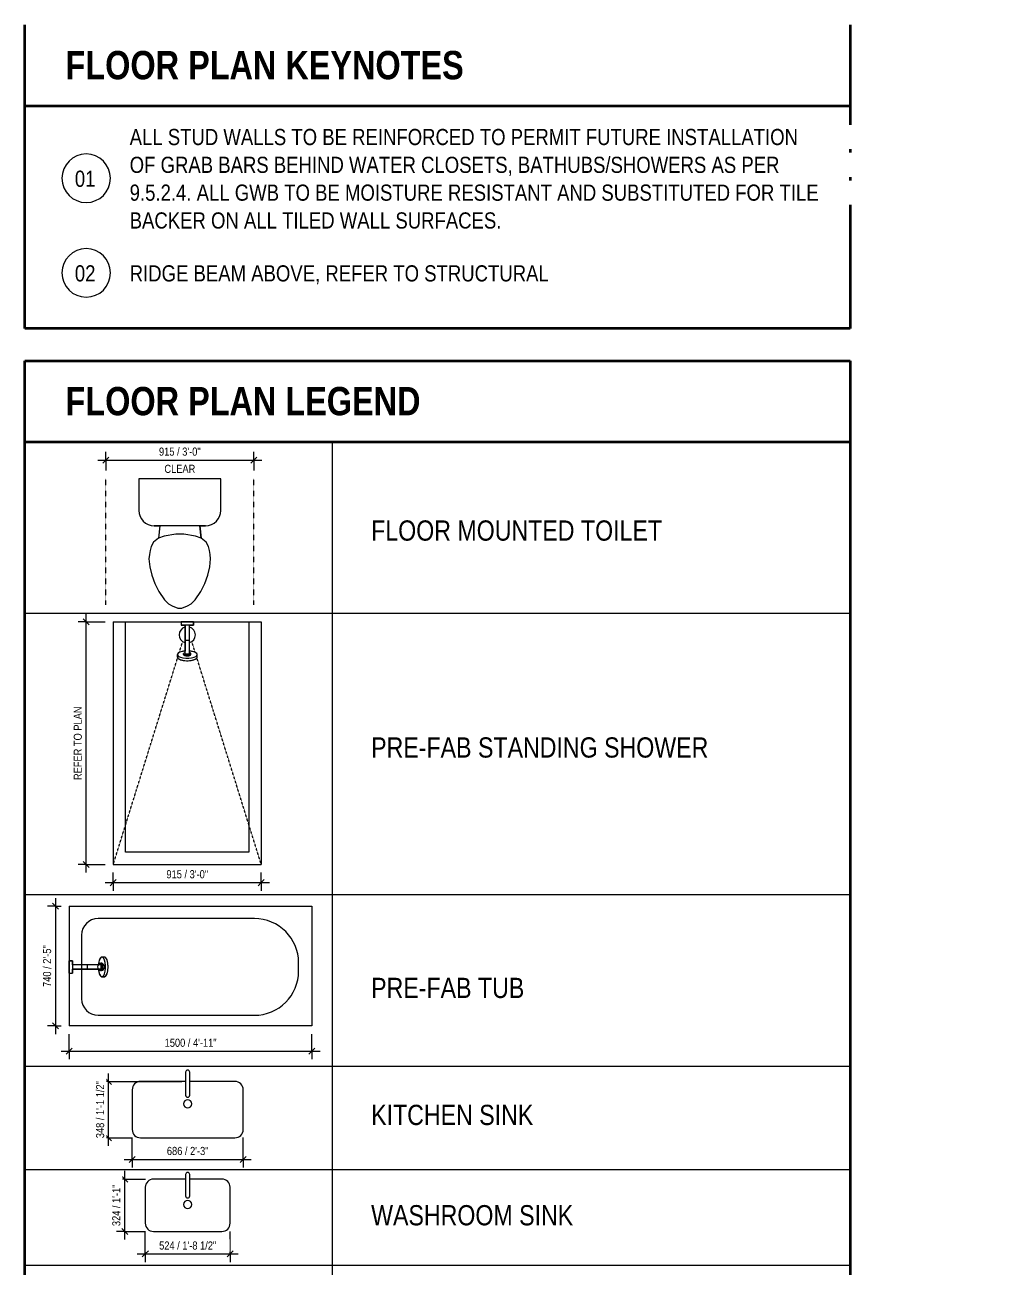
# Model space of a CAD drawing. Header units: millimetres. Extents: x -63583 to -8676, y -23737 to 12906.
# Drawn here: x -50537 to -44565, y -9580 to -1900 of the extents above; entities that cross this region are included whole.
import ezdxf

# ---------------------------------------------------------------- set-up
doc = ezdxf.new("R2010")
doc.units = ezdxf.units.MM
doc.linetypes.add('CMHC_Dash - Small', pattern=[2, 1, -1])
for name, color, linetype, lineweight in [('A-ANNO-DIMS', 7, 'Continuous', 9), ('A-ANNO-DIMS-50', 7, 'Continuous', 9), ('A-ANNO-NOTE', 7, 'Continuous', 18), ('A-WALL', 7, 'Continuous', 18), ('G-ANNO-TEXT', 7, 'Continuous', 9), ('P-SANR-FIXT', 7, 'Continuous', 18), ('P-SANR-FIXT-HDLN', 7, 'CMHC_Dash - Small', 18), ('Q-SPCQ', 7, 'Continuous', 18)]:
    doc.layers.add(name, color=color, linetype=linetype, lineweight=lineweight)
doc.layers.add('A-DETL', color=7, linetype='Continuous', lineweight=18, true_color=0x00a600)
doc.styles.add('Arial Narrow_1', font='ARIALN.TTF', dxfattribs={"height": 100})
doc.styles.add('Arial Narrow_4', font='ARIALN.TTF', dxfattribs={"height": 50})
doc.styles.add('Arial Narrow_5', font='ARIALN.TTF', dxfattribs={"height": 125})
doc.styles.add('Arial Narrow_B_1', font='ARIALNB.TTF', dxfattribs={"height": 175})
doc.dimstyles.new('CMHC_Standard__Small__1', dxfattribs={"dimscale": 304.8, "dimtxt": 51.171549, "dimasz": 0.123031, "dimexe": 0.164042, "dimexo": 0.164042, "dimgap": 0.04101, "dimtad": 1, "dimdec": 0, "dimzin": 0, "dimdsep": 46, "dimtxsty": 'Arial Narrow_4', "dimblk1": 'OBLIQUE', "dimblk2": 'OBLIQUE', "dimsah": 1, "dimcen": 0.09, "dimdle": 0.164042, "dimazin": 0, "dimtfac": 1, "dimtdec": 4, "dimtix": 1, "dimtmove": 0, "dimatfit": 3, "dimfxl": 1, "dimtvp": 1, "dimtfill": 1, "dimtolj": 1, "dimtzin": 0, "dimarcsym": 2})

# ---------------------------------------------------------------- blocks, each defined once
blk = doc.blocks.new('Family - ___-8411100-FLOOR PLANS - TYPICAL')
at = {"layer": 'P-SANR-FIXT'}
for p, q in [((13423.6, -4705.5), (13423.6, -4901.7)), ((13930.4, -4705.5), (13423.6, -4705.5)), ((13930.4, -4901.7), (13930.4, -4705.5)), ((13518.3, -4996.3), (13553.5, -4996.3)), ((13835.8, -4996.3), (13518.3, -4996.3)), ((13553.5, -4996.3), (13544.7, -5073.2)), ((13553.5, -4996.3), (13544.7, -5073.2)), ((13579.6, -5060.5), (13544.7, -5073.2)), ((13651.6, -5047.8), (13579.6, -5060.5)), ((13702.4, -5047.8), (13651.6, -5047.8)), ((13774.4, -5060.5), (13702.4, -5047.8)), ((13809.3, -5073.2), (13774.4, -5060.5)), ((13809.3, -5073.2), (13800.5, -4996.3)), ((13800.5, -4996.3), (13835.8, -4996.3)), ((13800.5, -4996.3), (13809.3, -5073.2)), ((13500, -5124), (13493.2, -5149.4)), ((13500, -5124), (13493.2, -5149.4)), ((13514.4, -5098.6), (13500, -5124)), ((13514.4, -5098.6), (13500, -5124)), ((13544.7, -5073.2), (13514.4, -5098.6)), ((13544.7, -5073.2), (13514.4, -5098.6)), ((13839.6, -5098.6), (13809.3, -5073.2)), ((13839.6, -5098.6), (13809.3, -5073.2)), ((13854, -5124), (13839.6, -5098.6)), ((13854, -5124), (13839.6, -5098.6)), ((13860.8, -5149.4), (13854, -5124)), ((13860.8, -5149.4), (13854, -5124)), ((13488.7, -5174.8), (13486.5, -5200.2)), ((13488.7, -5174.8), (13486.5, -5200.2)), ((13486.5, -5200.2), (13490.9, -5250.8)), ((13486.5, -5200.2), (13490.9, -5250.8)), ((13493.2, -5149.4), (13488.7, -5174.8)), ((13493.2, -5149.4), (13488.7, -5174.8)), ((13865.3, -5174.8), (13860.8, -5149.4)), ((13865.3, -5174.8), (13860.8, -5149.4)), ((13863.1, -5250.8), (13867.5, -5200.2)), ((13863.1, -5250.8), (13867.5, -5200.2)), ((13867.5, -5200.2), (13865.3, -5174.8)), ((13867.5, -5200.2), (13865.3, -5174.8)), ((13490.9, -5250.8), (13504.6, -5301.8)), ((13490.9, -5250.8), (13504.6, -5301.8)), ((13849.4, -5301.8), (13863.1, -5250.8)), ((13849.4, -5301.8), (13863.1, -5250.8)), ((13504.6, -5301.8), (13523.1, -5352.6)), ((13504.6, -5301.8), (13523.1, -5352.6)), ((13523.1, -5352.6), (13546.8, -5403.4)), ((13523.1, -5352.6), (13546.8, -5403.4)), ((13807.2, -5403.4), (13830.9, -5352.6)), ((13807.2, -5403.4), (13830.9, -5352.6)), ((13830.9, -5352.6), (13849.4, -5301.8)), ((13830.9, -5352.6), (13849.4, -5301.8)), ((13546.8, -5403.4), (13582, -5454.2)), ((13546.8, -5403.4), (13582, -5454.2)), ((13772, -5454.2), (13807.2, -5403.4)), ((13772, -5454.2), (13807.2, -5403.4)), ((13582, -5454.2), (13607.4, -5479.6)), ((13582, -5454.2), (13607.4, -5479.6)), ((13607.4, -5479.6), (13629.4, -5492.3)), ((13607.4, -5479.6), (13629.4, -5492.3)), ((13629.4, -5492.3), (13664.3, -5505)), ((13629.4, -5492.3), (13664.3, -5505)), ((13664.3, -5505), (13689.7, -5505)), ((13664.3, -5505), (13689.7, -5505)), ((13689.7, -5505), (13724.6, -5492.3)), ((13689.7, -5505), (13724.6, -5492.3)), ((13724.6, -5492.3), (13746.6, -5479.6)), ((13724.6, -5492.3), (13746.6, -5479.6)), ((13746.6, -5479.6), (13772, -5454.2)), ((13746.6, -5479.6), (13772, -5454.2))]:
    blk.add_line(p, q, dxfattribs=at)
for centre, start, end in [((13518.3, -4901.7), 180, 270), ((13518.3, -4901.7), 180, 270), ((13835.8, -4901.7), 270, 360), ((13835.8, -4901.7), 270, 0)]:
    blk.add_arc(centre, 94.6, start, end, dxfattribs=at)
blk = doc.blocks.new('Family - ___-8411103-FLOOR PLANS - TYPICAL')
at = {"layer": 'P-SANR-FIXT'}
for p, q in [((13265.4, -5590.9), (13265.4, -7090.9)), ((13265.4, -5590.9), (13685, -5590.9)), ((13341.4, -7014.9), (13341.4, -5590.9)), ((13760.8, -5590.9), (13685, -5590.9)), ((13685, -5590.9), (13685, -5610.6)), ((13685, -5590.9), (13760.8, -5590.9)), ((13685, -5590.9), (13685, -5610.6)), ((13760.8, -5610.6), (13760.8, -5590.9)), ((13760.8, -5590.9), (13760.8, -5610.6)), ((13760.8, -5590.9), (14180.4, -5590.9)), ((14104.4, -5590.9), (14104.4, -7014.9)), ((14180.4, -5590.9), (14180.4, -7090.9)), ((13685, -5610.6), (13709.3, -5610.6)), ((13760.8, -5610.6), (13685, -5610.6)), ((13709.3, -5610.6), (13709.3, -5770.8)), ((13709.3, -5785.4), (13709.3, -5610.6)), ((13736.6, -5770.8), (13736.6, -5610.6)), ((13736.6, -5610.6), (13760.8, -5610.6)), ((13736.6, -5785.4), (13736.6, -5610.6)), ((13662.2, -5793), (13662.2, -5808.1)), ((13662.2, -5808.1), (13662.2, -5793)), ((13700.2, -5793), (13700.2, -5785.4)), ((13745.7, -5793), (13745.7, -5785.4)), ((13783.6, -5808.1), (13783.6, -5793)), ((13783.6, -5808.1), (13783.6, -5793)), ((14104.4, -7014.9), (13341.4, -7014.9))]:
    blk.add_line(p, q, dxfattribs=at)
for centre, radius, start, end in [((13722.9, -5670.9), 50, 106.53098, 253.46902), ((13722.9, -5670.9), 50, 0, 73.80715), ((13722.9, -5670.9), 50, 286.19285, 0), ((13722.9, -5645.4), 58.2, 256.42071, 283.57929), ((13722.9, -5757.7), 30.9, 243.74158, 296.25842)]:
    blk.add_arc(centre, radius, start, end, dxfattribs=at)
for centre, major_axis, ratio, start_param, end_param in [((13722.9, -5793), (60.7, 0), 0.375, 1.797739, 5.47109), ((13722.9, -5808.1), (-60.7, 0), 0.375, 0, 3.141593), ((13722.9, -5785.4), (22.8, 0), 0.333333, 2.214297, 7.210481), ((13722.9, -5793), (22.8, 0), 0.333333, 3.141593, 6.283185), ((13722.9, -5793), (60.7, 0), 0.375, 5.47109, 7.627039)]:
    blk.add_ellipse(centre, major_axis=major_axis, ratio=ratio, start_param=start_param, end_param=end_param, dxfattribs=at)
for points, knots in [([(13709.3, -5770.8), (13705.9, -5771.1), (13699.5, -5771.9), (13687.3, -5774.2), (13674.5, -5778.5), (13666.2, -5784.2), (13662.8, -5789.1), (13662.2, -5791.7), (13662.2, -5793)], [0, 0, 0, 0, 0.125, 0.25, 0.5, 0.75, 0.875, 1, 1, 1, 1]), ([(13662.2, -5808.1), (13662.2, -5809.4), (13662.8, -5811.9), (13665.3, -5815.6), (13669.3, -5819), (13676.6, -5823.2), (13689.1, -5827.5), (13707.7, -5830.6), (13728, -5831.2), (13747.7, -5829.4), (13766.2, -5824.8), (13777.6, -5818.9), (13782.7, -5812.8), (13783.6, -5809.7), (13783.6, -5808.1)], [0, 0, 0, 0, 0.052632, 0.105263, 0.157895, 0.210526, 0.315789, 0.421053, 0.526316, 0.631579, 0.736842, 0.868421, 0.934211, 1, 1, 1, 1]), ([(13783.6, -5793), (13783.6, -5791.7), (13783, -5789.1), (13780.5, -5785.4), (13776.3, -5781.9), (13768.7, -5777.7), (13758.5, -5774.2), (13746.4, -5771.9), (13739.9, -5771.1), (13736.6, -5770.8)], [0, 0, 0, 0, 0.125, 0.25, 0.375, 0.5, 0.75, 0.875, 1, 1, 1, 1])]:
    blk.add_open_spline(points, degree=3, knots=knots, dxfattribs=at)
at = {"layer": 'P-SANR-FIXT-HDLN'}
for p, q in [((13673.7, -5779.7), (13694.8, -5712.2)), ((13772.1, -5779.7), (13751, -5712.2)), ((13265.4, -7090.9), (13663.5, -5812.6)), ((14180.4, -7090.9), (13782.3, -5812.6)), ((14180.4, -6226.9), (14180.4, -7090.9))]:
    blk.add_line(p, q, dxfattribs=at)
blk = doc.blocks.new('Family - ___-8411109-FLOOR PLANS - TYPICAL')
at = {"layer": 'P-SANR-FIXT'}
for p, q in [((12993.6, -7348.7), (14493.6, -7348.7)), ((14138, -7424.9), (13171.4, -7424.9)), ((13069.8, -7526.5), (13069.8, -7920.9)), ((13210.9, -7663), (13195.7, -7663)), ((13210.9, -7663), (13195.7, -7663)), ((13013.3, -7685.8), (12993.6, -7685.8)), ((12993.6, -7685.8), (12993.6, -7761.6)), ((12993.6, -7761.6), (12993.6, -7685.8)), ((12993.6, -7685.8), (13013.3, -7685.8)), ((13013.3, -7710), (13013.3, -7685.8)), ((13013.3, -7685.8), (13013.3, -7761.6)), ((13173.5, -7710), (13013.3, -7710)), ((13188.1, -7710), (13013.3, -7710)), ((13013.3, -7761.6), (13013.3, -7737.3)), ((13013.3, -7737.3), (13173.5, -7737.3)), ((13188.1, -7737.3), (13013.3, -7737.3)), ((13195.7, -7700.9), (13188.1, -7700.9)), ((13195.7, -7746.4), (13188.1, -7746.4)), ((14411.4, -7749.1), (14411.4, -7698.3)), ((12993.6, -7761.6), (13013.3, -7761.6)), ((12993.6, -7761.6), (13013.3, -7761.6)), ((13195.7, -7784.4), (13210.9, -7784.4)), ((13210.9, -7784.4), (13195.7, -7784.4)), ((13171.4, -8022.5), (14138, -8022.5))]:
    blk.add_line(p, q, dxfattribs=at)
for centre, radius, start, end in [((13171.4, -7526.5), 101.6, 90, 180), ((14138, -7698.3), 273.4, 0, 90), ((13048.1, -7723.7), 58.2, 346.42071, 13.57929), ((13190.6, -7723.7), 22.2, 90, 270), ((13160.4, -7723.7), 30.9, 333.74158, 26.25842), ((13190.6, -7723.7), 22.2, 270, 90), ((14138, -7749.1), 273.4, 270, 0), ((13171.4, -7920.9), 101.6, 180, 270)]:
    blk.add_arc(centre, radius, start, end, dxfattribs=at)
for centre, major_axis, ratio, start_param, end_param in [((13195.7, -7723.7), (0, 60.7), 0.375, 5.47109, 7.627039), ((13210.9, -7723.7), (0, 60.7), 0.375, 3.141593, 6.283185), ((13195.7, -7723.7), (0, 60.7), 0.375, 1.797739, 5.47109), ((13188.1, -7723.7), (0, 22.8), 0.333333, 2.214297, 7.210481), ((13195.7, -7723.7), (0, 22.8), 0.333333, 3.141593, 6.283185)]:
    blk.add_ellipse(centre, major_axis=major_axis, ratio=ratio, start_param=start_param, end_param=end_param, dxfattribs=at)
for points, knots in [([(13195.7, -7663), (13194.4, -7663), (13191.9, -7663.6), (13188.1, -7666.1), (13184.6, -7670.3), (13180.4, -7677.9), (13176.9, -7688.1), (13174.6, -7700.2), (13173.8, -7706.7), (13173.5, -7710)], [0, 0, 0, 0, 0.125, 0.25, 0.375, 0.5, 0.75, 0.875, 1, 1, 1, 1]), ([(13210.9, -7784.4), (13212.1, -7784.4), (13214.6, -7783.8), (13218.3, -7781.3), (13221.7, -7777.3), (13226, -7770), (13230.3, -7757.5), (13233.3, -7738.9), (13234, -7718.6), (13232.1, -7698.9), (13227.6, -7680.4), (13221.6, -7669), (13215.5, -7663.9), (13212.4, -7663), (13210.9, -7663)], [0, 0, 0, 0, 0.052632, 0.105263, 0.157895, 0.210526, 0.315789, 0.421053, 0.526316, 0.631579, 0.736842, 0.868421, 0.934211, 1, 1, 1, 1]), ([(13173.5, -7737.3), (13173.8, -7740.7), (13174.6, -7747.1), (13176.9, -7759.3), (13181.3, -7772.1), (13186.9, -7780.4), (13191.9, -7783.8), (13194.4, -7784.4), (13195.7, -7784.4)], [0, 0, 0, 0, 0.125, 0.25, 0.5, 0.75, 0.875, 1, 1, 1, 1])]:
    blk.add_open_spline(points, degree=3, knots=knots, dxfattribs=at)
blk = doc.blocks.new('Family - ___-8411124-FLOOR PLANS - TYPICAL')
at = {"layer": 'P-SANR-FIXT'}
for p, q in [((13713, -8431.9), (13433.5, -8431.9)), ((13713, -8374.7), (13713, -8516.8)), ((13738.4, -8516.8), (13738.4, -8374.7)), ((14017.9, -8431.9), (13738.4, -8431.9)), ((13382.7, -8482.7), (13382.7, -8729.1)), ((14068.7, -8729.1), (14068.7, -8482.7)), ((13433.5, -8779.9), (14017.9, -8779.9))]:
    blk.add_line(p, q, dxfattribs=at)
for centre, radius, start, end in [((13725.7, -8374.7), 12.7, 0, 180), ((13433.5, -8482.7), 50.8, 90, 180), ((14017.9, -8482.7), 50.8, 0, 90), ((13725.7, -8516.8), 12.7, 180, 0), ((13725.7, -8569.9), 25.4, 0, 180), ((13725.7, -8569.9), 25.4, 180, 360), ((13433.5, -8729.1), 50.8, 180, 270), ((14017.9, -8729.1), 50.8, 270, 0)]:
    blk.add_arc(centre, radius, start, end, dxfattribs=at)
blk = doc.blocks.new('Family - ___-8411128-FLOOR PLANS - TYPICAL')
at = {"layer": 'Q-SPCQ'}
for p, q in [((13713, -9035.3), (13514.5, -9035.3)), ((13713, -9035.3), (13514.5, -9035.3)), ((13713, -9007.3), (13713, -9139.3)), ((13738.4, -9139.3), (13738.4, -9007.3)), ((13936.9, -9035.3), (13738.4, -9035.3)), ((13936.9, -9035.3), (13738.4, -9035.3)), ((13463.7, -9086.1), (13463.7, -9308.5)), ((13463.7, -9086.1), (13463.7, -9308.5)), ((13987.7, -9308.5), (13987.7, -9086.1)), ((13987.7, -9308.5), (13987.7, -9086.1)), ((13514.5, -9359.3), (13936.9, -9359.3)), ((13514.5, -9359.3), (13936.9, -9359.3))]:
    blk.add_line(p, q, dxfattribs=at)
for centre, radius, start, end in [((13514.5, -9086.1), 50.8, 90, 180), ((13514.5, -9086.1), 50.8, 90, 180), ((13725.7, -9007.3), 12.7, 0, 180), ((13936.9, -9086.1), 50.8, 0, 90), ((13936.9, -9086.1), 50.8, 0, 90), ((13725.7, -9139.3), 12.7, 180, 360), ((13725.7, -9192.5), 25.4, 0, 180), ((13725.7, -9192.5), 25.4, 180, 0), ((13514.5, -9308.5), 50.8, 180, 270), ((13514.5, -9308.5), 50.8, 180, 270), ((13936.9, -9308.5), 50.8, 270, 0), ((13936.9, -9308.5), 50.8, 270, 0)]:
    blk.add_arc(centre, radius, start, end, dxfattribs=at)
blk = doc.blocks.new('CMHC_Note - Keynote_ Floor Plan - 01-6969146-FLOOR PLANS - TYPICAL')
at = {"layer": 'A-ANNO-NOTE', "lineweight": 9}
for start, end in [(0, 180), (180, 360)]:
    blk.add_arc((13098.4, -2848.1), 150, start, end, dxfattribs=at)
blk = doc.blocks.new('DIMBLOCK56-FLOOR PLANS - TYPICAL')
at = {"layer": 'A-ANNO-DIMS-50', "transparency": 16777216}
for p, q in [((-50087.1, -4590.3), (-49072.1, -4590.3)), ((-50037.1, -4590.3), (-50055.9, -4609)), ((-50037.1, -4590.3), (-50037.1, -4540.3)), ((-50037.1, -4590.3), (-50018.4, -4571.5)), ((-50037.1, -4590.3), (-50037.1, -4655.5)), ((-49122.1, -4590.3), (-49140.9, -4609)), ((-49122.1, -4590.3), (-49122.1, -4540.3)), ((-49122.1, -4590.3), (-49103.4, -4571.5)), ((-49122.1, -4590.3), (-49122.1, -4655.5))]:
    blk.add_line(p, q, dxfattribs=at)
at = {"layer": 'A-ANNO-DIMS-50', "color": 0, "transparency": 16777216, "insert": (-49675, -4619.4), "char_height": 50, "width": 229.054, "attachment_point": 1, "line_spacing_factor": 0.974696, "style": 'Arial Narrow_4', "bg_fill": 3, "box_fill_scale": 1.25, "bg_fill_color": 256, "bg_fill_true_color": 13158600, "bg_fill_transparency": 0}
blk.add_mtext('CLEAR', dxfattribs=at)
at = {"layer": 'A-ANNO-DIMS-50', "color": 0, "transparency": 16777216, "insert": (-49708.3, -4513.1), "char_height": 50, "width": 308.979, "attachment_point": 1, "line_spacing_factor": 0.974696, "style": 'Arial Narrow_4', "bg_fill": 3, "box_fill_scale": 1.25, "bg_fill_color": 256, "bg_fill_true_color": 13158600, "bg_fill_transparency": 0}
blk.add_mtext('915 / 3\'-0"', dxfattribs=at)
blk = doc.blocks.new('_Oblique')
at = {"color": 0, "linetype": 'ByBlock', "lineweight": -2}
blk.add_line((-0.5, -0.5), (0.5, 0.5), dxfattribs=at)
blk = doc.blocks.new('DIMBLOCK57-FLOOR PLANS - TYPICAL')
at = {"layer": 'A-ANNO-DIMS-50', "transparency": 16777216}
for p, q in [((-49991.2, -7202.8), (-49991.2, -7140.9)), ((-49076.2, -7202.8), (-49076.2, -7140.9)), ((-50041.2, -7202.8), (-49026.2, -7202.8)), ((-49991.2, -7202.8), (-50010, -7221.6)), ((-49991.2, -7202.8), (-49972.5, -7184.1)), ((-49991.2, -7202.8), (-49991.2, -7252.8)), ((-49076.2, -7202.8), (-49095, -7221.6)), ((-49076.2, -7202.8), (-49057.5, -7184.1)), ((-49076.2, -7202.8), (-49076.2, -7252.8))]:
    blk.add_line(p, q, dxfattribs=at)
at = {"layer": 'A-ANNO-DIMS-50', "color": 0, "transparency": 16777216, "insert": (-49662.4, -7125.7), "char_height": 50, "width": 308.979, "attachment_point": 1, "line_spacing_factor": 0.974696, "style": 'Arial Narrow_4', "bg_fill": 3, "box_fill_scale": 1.25, "bg_fill_color": 256, "bg_fill_true_color": 13158600, "bg_fill_transparency": 0}
blk.add_mtext('915 / 3\'-0"', dxfattribs=at)
blk = doc.blocks.new('DIMBLOCK58-FLOOR PLANS - TYPICAL')
at = {"layer": 'A-ANNO-DIMS-50', "transparency": 16777216}
for p, q in [((-50158.4, -5590.9), (-50208.4, -5590.9)), ((-50158.4, -5590.9), (-50177.1, -5572.1)), ((-50158.4, -7140.9), (-50158.4, -5540.9)), ((-50158.4, -5590.9), (-50139.6, -5609.6)), ((-50158.4, -5590.9), (-50041.2, -5590.9)), ((-50158.4, -7090.9), (-50208.4, -7090.9)), ((-50158.4, -7090.9), (-50177.1, -7072.1)), ((-50158.4, -7090.9), (-50139.6, -7109.6)), ((-50158.4, -7090.9), (-50041.2, -7090.9))]:
    blk.add_line(p, q, dxfattribs=at)
at = {"layer": 'A-ANNO-DIMS-50', "color": 0, "transparency": 16777216, "insert": (-50235.5, -6568.7), "char_height": 50, "width": 546.805, "attachment_point": 1, "rotation": 90, "line_spacing_factor": 0.974696, "style": 'Arial Narrow_4', "bg_fill": 3, "box_fill_scale": 1.25, "bg_fill_color": 256, "bg_fill_true_color": 13158600, "bg_fill_transparency": 0}
blk.add_mtext('REFER TO PLAN', dxfattribs=at)
blk = doc.blocks.new('DIMBLOCK59-FLOOR PLANS - TYPICAL')
at = {"layer": 'A-ANNO-DIMS-50', "transparency": 16777216}
for p, q in [((-50263, -8244.5), (-50263, -8138.7)), ((-48763, -8244.5), (-48763, -8138.7)), ((-50313, -8244.5), (-48713, -8244.5)), ((-50263, -8244.5), (-50281.8, -8263.3)), ((-50263, -8244.5), (-50244.3, -8225.8)), ((-50263, -8244.5), (-50263, -8294.5)), ((-48763, -8244.5), (-48781.8, -8263.3)), ((-48763, -8244.5), (-48744.3, -8225.8)), ((-48763, -8244.5), (-48763, -8294.5))]:
    blk.add_line(p, q, dxfattribs=at)
at = {"layer": 'A-ANNO-DIMS-50', "color": 0, "transparency": 16777216, "insert": (-49673.4, -8167.4), "char_height": 50, "width": 385.005, "attachment_point": 1, "line_spacing_factor": 0.974696, "style": 'Arial Narrow_4', "bg_fill": 3, "box_fill_scale": 1.25, "bg_fill_color": 256, "bg_fill_true_color": 13158600, "bg_fill_transparency": 0}
blk.add_mtext('1500 / 4\'-11"', dxfattribs=at)
blk = doc.blocks.new('DIMBLOCK60-FLOOR PLANS - TYPICAL')
at = {"layer": 'A-ANNO-DIMS-50', "transparency": 16777216}
for p, q in [((-50348.1, -7348.7), (-50398.1, -7348.7)), ((-50348.1, -7348.7), (-50366.9, -7329.9)), ((-50348.1, -7298.7), (-50348.1, -8138.7)), ((-50348.1, -7348.7), (-50329.4, -7367.4)), ((-50348.1, -7348.7), (-50313, -7348.7)), ((-50348.1, -8088.7), (-50398.1, -8088.7)), ((-50348.1, -8088.7), (-50366.9, -8069.9)), ((-50348.1, -8088.7), (-50329.4, -8107.4)), ((-50348.1, -8088.7), (-50313, -8088.7))]:
    blk.add_line(p, q, dxfattribs=at)
at = {"layer": 'A-ANNO-DIMS-50', "color": 0, "transparency": 16777216, "insert": (-50425.2, -7847.4), "char_height": 50, "width": 308.979, "attachment_point": 1, "rotation": 90, "line_spacing_factor": 0.974696, "style": 'Arial Narrow_4', "bg_fill": 3, "box_fill_scale": 1.25, "bg_fill_color": 256, "bg_fill_true_color": 13158600, "bg_fill_transparency": 0}
blk.add_mtext('740 / 2\'-5"', dxfattribs=at)
blk = doc.blocks.new('DIMBLOCK61-FLOOR PLANS - TYPICAL')
at = {"layer": 'A-ANNO-DIMS-50', "transparency": 16777216}
for p, q in [((-49873.9, -8913.6), (-49873.9, -8779.1)), ((-49187.9, -8913.6), (-49187.9, -8779.1)), ((-49873.9, -8913.6), (-49855.1, -8894.8)), ((-49187.9, -8913.6), (-49169.1, -8894.8)), ((-49923.9, -8913.6), (-49137.9, -8913.6)), ((-49873.9, -8913.6), (-49892.6, -8932.3)), ((-49873.9, -8913.6), (-49873.9, -8963.6)), ((-49187.9, -8913.6), (-49206.6, -8932.3)), ((-49187.9, -8913.6), (-49187.9, -8963.6))]:
    blk.add_line(p, q, dxfattribs=at)
at = {"layer": 'A-ANNO-DIMS-50', "color": 0, "transparency": 16777216, "insert": (-49659.6, -8836.5), "char_height": 50, "width": 308.979, "attachment_point": 1, "line_spacing_factor": 0.974696, "style": 'Arial Narrow_4', "bg_fill": 3, "box_fill_scale": 1.25, "bg_fill_color": 256, "bg_fill_true_color": 13158600, "bg_fill_transparency": 0}
blk.add_mtext('686 / 2\'-3"', dxfattribs=at)
blk = doc.blocks.new('DIMBLOCK62-FLOOR PLANS - TYPICAL')
at = {"layer": 'A-ANNO-DIMS-50', "transparency": 16777216}
for p, q in [((-50020.2, -8431.9), (-50070.2, -8431.9)), ((-50020.2, -8431.9), (-50038.9, -8413.1)), ((-50020.2, -8829.9), (-50020.2, -8381.9)), ((-50020.2, -8431.9), (-50001.4, -8450.6)), ((-50020.2, -8431.9), (-49568.2, -8431.9)), ((-50020.2, -8779.9), (-50070.2, -8779.9)), ((-50020.2, -8779.9), (-50038.9, -8761.1)), ((-50020.2, -8779.9), (-50001.4, -8798.6)), ((-50020.2, -8779.9), (-49873.1, -8779.9))]:
    blk.add_line(p, q, dxfattribs=at)
at = {"layer": 'A-ANNO-DIMS-50', "color": 0, "transparency": 16777216, "insert": (-50097.3, -8782.6), "char_height": 50, "width": 423.993, "attachment_point": 1, "rotation": 90, "line_spacing_factor": 0.974696, "style": 'Arial Narrow_4', "bg_fill": 3, "box_fill_scale": 1.25, "bg_fill_color": 256, "bg_fill_true_color": 13158600, "bg_fill_transparency": 0}
blk.add_mtext('348 / 1\'-1 1/2"', dxfattribs=at)
blk = doc.blocks.new('DIMBLOCK63-FLOOR PLANS - TYPICAL')
at = {"layer": 'A-ANNO-DIMS-50', "transparency": 16777216}
for p, q in [((-49792.9, -9498.2), (-49792.9, -9358.5)), ((-49268.9, -9498.2), (-49268.9, -9358.5)), ((-49842.9, -9498.2), (-49218.9, -9498.2)), ((-49792.9, -9498.2), (-49811.6, -9517)), ((-49792.9, -9498.2), (-49774.1, -9479.5)), ((-49792.9, -9498.2), (-49792.9, -9548.2)), ((-49268.9, -9498.2), (-49287.6, -9517)), ((-49268.9, -9498.2), (-49250.1, -9479.5)), ((-49268.9, -9498.2), (-49268.9, -9548.2))]:
    blk.add_line(p, q, dxfattribs=at)
at = {"layer": 'A-ANNO-DIMS-50', "color": 0, "transparency": 16777216, "insert": (-49707.5, -9421.1), "char_height": 50, "width": 423.993, "attachment_point": 1, "line_spacing_factor": 0.974696, "style": 'Arial Narrow_4', "bg_fill": 3, "box_fill_scale": 1.25, "bg_fill_color": 256, "bg_fill_true_color": 13158600, "bg_fill_transparency": 0}
blk.add_mtext('524 / 1\'-8 1/2"', dxfattribs=at)
blk = doc.blocks.new('DIMBLOCK64-FLOOR PLANS - TYPICAL')
at = {"layer": 'A-ANNO-DIMS-50', "transparency": 16777216}
for p, q in [((-49920, -9409.3), (-49920, -8985.3)), ((-49920, -9035.3), (-49970, -9035.3)), ((-49920, -9035.3), (-49938.7, -9016.6)), ((-49920, -9035.3), (-49901.2, -9054.1)), ((-49920, -9035.3), (-49792.1, -9035.3)), ((-49920, -9359.3), (-49970, -9359.3)), ((-49920, -9359.3), (-49938.7, -9340.6)), ((-49920, -9359.3), (-49901.2, -9378.1)), ((-49920, -9359.3), (-49792.1, -9359.3))]:
    blk.add_line(p, q, dxfattribs=at)
at = {"layer": 'A-ANNO-DIMS-50', "color": 0, "transparency": 16777216, "insert": (-49997.1, -9326.1), "char_height": 50, "width": 308.979, "attachment_point": 1, "rotation": 90, "line_spacing_factor": 0.974696, "style": 'Arial Narrow_4', "bg_fill": 3, "box_fill_scale": 1.25, "bg_fill_color": 256, "bg_fill_true_color": 13158600, "bg_fill_transparency": 0}
blk.add_mtext('324 / 1\'-1"', dxfattribs=at)
blk = doc.blocks.new('CMHC_Note - Keynote_ Floor Plan - 02-9084058-FLOOR PLANS - TYPICAL')
at = {"layer": 'A-ANNO-NOTE', "lineweight": 9}
for start, end in [(0, 180), (180, 360)]:
    blk.add_arc((13098.4, -3433.1), 150, start, end, dxfattribs=at)

msp = doc.modelspace()

# ---------------------------------------------------------------- linework, layer by layer
at = {"layer": 'A-DETL', "color": 7, "lineweight": 35}
for p, q in [((-50537.3, -3776.8), (-50537.3, -1899.7)), ((-45437.3, -1899.7), (-45437.3, -3776.8)), ((-50537.3, -2399.7), (-45437.3, -2399.7)), ((-45437.3, -3776.8), (-50537.3, -3776.8)), ((-50537.3, -3976.8), (-45437.3, -3976.8)), ((-50537.3, -17776.8), (-50537.3, -3976.8)), ((-45437.3, -3976.8), (-45437.3, -17776.8)), ((-50537.3, -4476.8), (-45437.3, -4476.8))]:
    msp.add_line(p, q, dxfattribs=at)
at = {"layer": 'A-DETL', "color": 7}
for p, q in [((-48637.3, -4476.8), (-48637.3, -17776.8)), ((-50537.3, -5536.8), (-45437.3, -5536.8)), ((-49991.2, -7090.9), (-49076.2, -7090.9)), ((-50537.3, -7276.8), (-45437.3, -7276.8)), ((-50537.3, -7276.8), (-45437.3, -7276.8)), ((-50263, -7348.7), (-50263, -8088.7)), ((-48763, -7348.7), (-48763, -8088.7)), ((-48763, -8088.7), (-50263, -8088.7)), ((-49027.4, -8088.7), (-49997.4, -8088.7)), ((-50537.3, -8336.8), (-45437.3, -8336.8)), ((-50537.3, -8976.8), (-45437.3, -8976.8)), ((-50537.3, -9566.8), (-45437.3, -9566.8))]:
    msp.add_line(p, q, dxfattribs=at)
at = {"layer": 'A-DETL', "color": 8, "linetype": 'CMHC_Dash - Small', "true_color": 0x808080}
for p, q in [((-50038.2, -4705.5), (-50038.2, -5485.5)), ((-49123.8, -4705.5), (-49123.8, -5485.5))]:
    msp.add_line(p, q, dxfattribs=at)

# ---------------------------------------------------------------- block references
at = {"layer": 'A-ANNO-NOTE', "lineweight": 9}
for name in ['CMHC_Note - Keynote_ Floor Plan - 01-6969146-FLOOR PLANS - TYPICAL', 'CMHC_Note - Keynote_ Floor Plan - 02-9084058-FLOOR PLANS - TYPICAL']:
    msp.add_blockref(name, (-63256.6, 0), dxfattribs=at)
at = {"layer": 'A-WALL'}
msp.add_blockref('Family - ___-8411109-FLOOR PLANS - TYPICAL', (-63256.6, 0), dxfattribs=at)
at = {"layer": 'P-SANR-FIXT'}
for name in ['Family - ___-8411100-FLOOR PLANS - TYPICAL', 'Family - ___-8411103-FLOOR PLANS - TYPICAL', 'Family - ___-8411124-FLOOR PLANS - TYPICAL', 'Family - ___-8411128-FLOOR PLANS - TYPICAL']:
    msp.add_blockref(name, (-63256.6, 0), dxfattribs=at)

# ---------------------------------------------------------------- texts
at = {"layer": 'A-ANNO-NOTE', "lineweight": 9, "insert": (-49889.6, -3386.1), "char_height": 100, "width": 3210.758, "attachment_point": 1, "style": 'Arial Narrow_1', "bg_fill": 3, "box_fill_scale": 1.25, "bg_fill_color": 256, "bg_fill_true_color": 13158600, "bg_fill_transparency": 0}
msp.add_mtext('RIDGE BEAM ABOVE, REFER TO STRUCTURAL', dxfattribs=at)
at = {"layer": 'G-ANNO-TEXT', "char_height": 175, "attachment_point": 1, "style": 'Arial Narrow_B_1', "bg_fill": 3, "box_fill_scale": 1.25, "bg_fill_color": 256, "bg_fill_true_color": 13158600, "bg_fill_transparency": 0}
for s, insert, width in [('FLOOR PLAN KEYNOTES', (-50286, -2061.3), 3026.37), ('FLOOR PLAN LEGEND', (-50286, -4138.3), 2697.678)]:
    msp.add_mtext(s, dxfattribs=dict(at, insert=insert, width=width))
at = {"layer": 'G-ANNO-TEXT', "char_height": 125, "attachment_point": 1, "style": 'Arial Narrow_5'}
for s, insert, width in [('FLOOR MOUNTED TOILET', (-48397.2, -4963.5), 2188.607), ('PRE-FAB STANDING SHOWER', (-48397.2, -6304.6), 2529.324), ('PRE-FAB TUB', (-48397.2, -7791), 1150.422), ('KITCHEN SINK', (-48397.2, -8576.1), 1214.557), ('WASHROOM SINK', (-48397.2, -9196.3), 1515.189)]:
    msp.add_mtext(s, dxfattribs=dict(at, insert=insert, width=width))

# ---------------------------------------------------------------- next in the draw order: texts
at = {"layer": 'A-ANNO-NOTE', "lineweight": 9, "char_height": 100, "attachment_point": 1, "style": 'Arial Narrow_1', "bg_fill": 3, "box_fill_scale": 1.25, "bg_fill_color": 256, "bg_fill_true_color": 13158600, "bg_fill_transparency": 0}
for s, insert, width in [('ALL STUD WALLS TO BE REINFORCED TO PERMIT FUTURE INSTALLATION', (-49889.6, -2543.1), 5126.792), ('01', (-50228.4, -2801.1), 160.337), ('02', (-50228.4, -3386.1), 160.337)]:
    msp.add_mtext(s, dxfattribs=dict(at, insert=insert, width=width))

# ---------------------------------------------------------------- next in the draw order: dimensions: what is measured, and where the dimension line sits
at = {"layer": 'A-ANNO-DIMS'}
dim = msp.add_linear_dim(base=(-49122.1, -4590.3), p1=(-50037.1, -4705.5), p2=(-49122.1, -4705.5), text='<>\\XCLEAR', dimstyle='CMHC_Standard__Small__1', override={"dimpost": '<>', "dimfxl": 915}, dxfattribs=at)
dim.commit()
dim.dimension.update_dxf_attribs({"geometry": 'DIMBLOCK56-FLOOR PLANS - TYPICAL', "text_midpoint": (-49579.6, -4590.3)})
for base, p1, p2, override, picture, middle in [((-49076.2, -7202.8), (-49991.2, -7090.9), (-49076.2, -7090.9), {"dimpost": '<>', "dimfxl": 915}, 'DIMBLOCK57-FLOOR PLANS - TYPICAL', (-49533.7, -7158)), ((-48763, -8244.5), (-50263, -8088.7), (-48763, -8088.7), {"dimpost": '<>', "dimfxl": 1500}, 'DIMBLOCK59-FLOOR PLANS - TYPICAL', (-49513, -8199.7)), ((-49187.9, -8913.6), (-49873.9, -8729.1), (-49187.9, -8729.1), {"dimpost": '<>', "dimfxl": 686}, 'DIMBLOCK61-FLOOR PLANS - TYPICAL', (-49530.9, -8868.7)), ((-49268.9, -9498.2), (-49792.9, -9308.5), (-49268.9, -9308.5), {"dimpost": '<>', "dimfxl": 524}, 'DIMBLOCK63-FLOOR PLANS - TYPICAL', (-49530.9, -9453.3))]:
    dim = msp.add_linear_dim(base=base, p1=p1, p2=p2, dimstyle='CMHC_Standard__Small__1', override=override, dxfattribs=at)
    dim.commit()
    dim.dimension.update_dxf_attribs({"geometry": picture, "text_midpoint": middle})

# ---------------------------------------------------------------- next in the draw order: texts
at = {"layer": 'A-ANNO-NOTE', "lineweight": 9, "insert": (-49889.6, -2715.1), "char_height": 100, "width": 4986.496, "attachment_point": 1, "style": 'Arial Narrow_1', "bg_fill": 3, "box_fill_scale": 1.25, "bg_fill_color": 256, "bg_fill_true_color": 13158600, "bg_fill_transparency": 0}
msp.add_mtext('OF GRAB BARS BEHIND WATER CLOSETS, BATHUBS/SHOWERS AS PER', dxfattribs=at)

# ---------------------------------------------------------------- next in the draw order: dimensions: what is measured, and where the dimension line sits
at = {"layer": 'A-ANNO-DIMS'}
dim = msp.add_linear_dim(base=(-50158.4, -5590.9), p1=(-49991.2, -7090.9), p2=(-49991.2, -5590.9), angle=90, text='REFER TO PLAN', dimstyle='CMHC_Standard__Small__1', override={"dimpost": '<>', "dimfxl": 1500}, dxfattribs=at)
dim.commit()
dim.dimension.update_dxf_attribs({"geometry": 'DIMBLOCK58-FLOOR PLANS - TYPICAL', "text_midpoint": (-50196.7, -6340.9)})
for base, p1, p2, override, picture, middle in [((-50348.1, -8088.7), (-50263, -7348.7), (-50263, -8088.7), {"dimpost": '<>', "dimfxl": 740}, 'DIMBLOCK60-FLOOR PLANS - TYPICAL', (-50393, -7718.7)), ((-50020.2, -8431.9), (-49823.1, -8779.9), (-49518.2, -8431.9), {"dimpost": '<>', "dimfxl": 462.674843}, 'DIMBLOCK62-FLOOR PLANS - TYPICAL', (-50065, -8605.9)), ((-49920, -9035.3), (-49742.1, -9359.3), (-49742.1, -9035.3), {"dimpost": '<>', "dimfxl": 324}, 'DIMBLOCK64-FLOOR PLANS - TYPICAL', (-49964.8, -9197.3))]:
    dim = msp.add_linear_dim(base=base, p1=p1, p2=p2, angle=90, dimstyle='CMHC_Standard__Small__1', override=override, dxfattribs=at)
    dim.commit()
    dim.dimension.update_dxf_attribs({"geometry": picture, "text_midpoint": middle})

# ---------------------------------------------------------------- next in the draw order: texts
at = {"layer": 'A-ANNO-NOTE', "lineweight": 9, "insert": (-49889.6, -2887), "char_height": 100, "width": 5299.154, "attachment_point": 1, "style": 'Arial Narrow_1', "bg_fill": 3, "box_fill_scale": 1.25, "bg_fill_color": 256, "bg_fill_true_color": 13158600, "bg_fill_transparency": 0}
msp.add_mtext('9.5.2.4. ALL GWB TO BE MOISTURE RESISTANT AND SUBSTITUTED FOR TILE', dxfattribs=at)

# ---------------------------------------------------------------- next in the draw order: texts
at = {"layer": 'A-ANNO-NOTE', "lineweight": 9, "insert": (-49889.6, -3059), "char_height": 100, "width": 2858.016, "attachment_point": 1, "style": 'Arial Narrow_1', "bg_fill": 3, "box_fill_scale": 1.25, "bg_fill_color": 256, "bg_fill_true_color": 13158600, "bg_fill_transparency": 0}
msp.add_mtext('BACKER ON ALL TILED WALL SURFACES.', dxfattribs=at)

doc.saveas('drawing.dxf')
